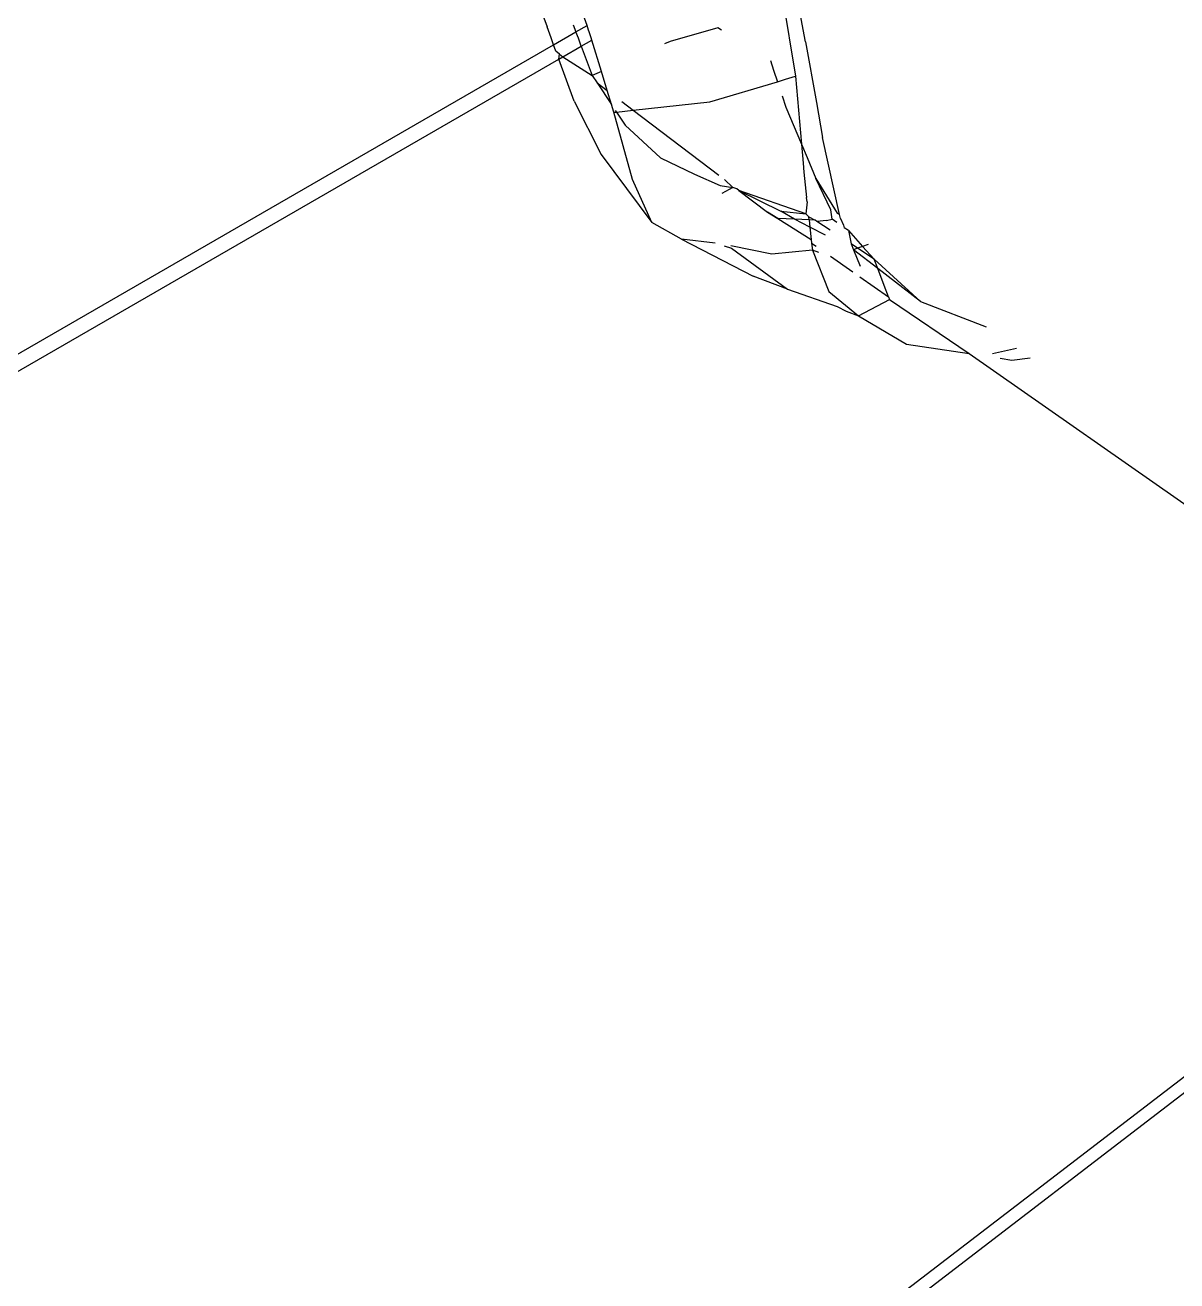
# Model space of a CAD drawing. Header units: inches. Extents: x 3324238 to 135265466, y -1036581 to 20094598.
# Drawn here: x 3354728.804 to 3354729.398, y -519090.342 to -519089.694 of the extents above; entities that cross this region are included whole.
import ezdxf

# ---------------------------------------------------------------- set-up
doc = ezdxf.new("R2010")
doc.units = ezdxf.units.IN
doc.header["$MEASUREMENT"] = 0

msp = doc.modelspace()

# ---------------------------------------------------------------- linework, layer by layer
for p, q in [((3354729.2068, -519089.70262, 0.00267), (3354729.19966, -519089.66407, 0.00267)), ((3354729.19371, -519089.67203, 0.00267), (3354729.20165, -519089.72034, 0.00267)), ((3354729.07189, -519089.69018, 0.00267), (3354729.07351, -519089.69484, 0.00267)), ((3354729.09415, -519089.69407, 0.00267), (3354729.09285, -519089.69044, 0.00267)), ((3354729.07555, -519089.70046, 0.00267), (3354729.07351, -519089.69484, 0.00267)), ((3354729.07686, -519089.70406, 0.00267), (3354729.08838, -519089.6974, 0.00267)), ((3354729.08703, -519089.69381, 0.00267), (3354729.08838, -519089.6974, 0.00267)), ((3354729.08838, -519089.6974, 0.00267), (3354729.09415, -519089.69407, 0.00267)), ((3354729.08962, -519089.7007, 0.00267), (3354729.08838, -519089.6974, 0.00267)), ((3354729.09493, -519089.69647, 0.00267), (3354729.09415, -519089.69407, 0.00267)), ((3354729.09523, -519089.69745, 0.00267), (3354729.09493, -519089.69647, 0.00267)), ((3354729.09618, -519089.70056, 0.00267), (3354729.09523, -519089.69745, 0.00267)), ((3354729.16158, -519089.69538, 0.00267), (3354729.13692, -519089.70233, 0.00267)), ((3354729.1635, -519089.69658, 0.00267), (3354729.16158, -519089.69538, 0.00267)), ((3354727.02232, -519090.89048, 0.00267), (3354729.07686, -519089.70406, 0.00267)), ((3354729.07686, -519089.70406, 0.00267), (3354729.07555, -519089.70046, 0.00267)), ((3354729.07807, -519089.70738, 0.00267), (3354729.07686, -519089.70406, 0.00267)), ((3354729.09115, -519089.70476, 0.00267), (3354729.08962, -519089.7007, 0.00267)), ((3354729.09115, -519089.70476, 0.00267), (3354729.09652, -519089.70166, 0.00267)), ((3354729.09652, -519089.70166, 0.00267), (3354729.09618, -519089.70056, 0.00267)), ((3354729.10149, -519089.71786, 0.00267), (3354729.09652, -519089.70166, 0.00267)), ((3354729.13692, -519089.70233, 0.00267), (3354729.13399, -519089.70361, 0.00267)), ((3354729.2068, -519089.70262, 0.00267), (3354729.21237, -519089.73396, 0.00267)), ((3354729.07992, -519089.70899, 0.00267), (3354729.07807, -519089.70738, 0.00267)), ((3354729.07955, -519089.71146, 0.00267), (3354729.07992, -519089.70899, 0.00267)), ((3354729.07955, -519089.71146, 0.00267), (3354729.0816, -519089.71027, 0.00267)), ((3354729.07992, -519089.70899, 0.00267), (3354729.0816, -519089.71027, 0.00267)), ((3354729.0816, -519089.71027, 0.00267), (3354729.09115, -519089.70476, 0.00267)), ((3354729.0816, -519089.71027, 0.00267), (3354729.09683, -519089.71991, 0.00267)), ((3354729.09115, -519089.70476, 0.00267), (3354729.09683, -519089.71991, 0.00267)), ((3354727.0298, -519090.89512, 0.00267), (3354729.07955, -519089.71146, 0.00267)), ((3354729.08747, -519089.73325, 0.00267), (3354729.07955, -519089.71146, 0.00267)), ((3354729.18866, -519089.71224, 0.00267), (3354729.19031, -519089.7172, 0.00267)), ((3354729.10149, -519089.71786, 0.00267), (3354729.09683, -519089.71991, 0.00267)), ((3354729.09683, -519089.71991, 0.00267), (3354729.09937, -519089.72376, 0.00267)), ((3354729.10449, -519089.72765, 0.00267), (3354729.10149, -519089.71786, 0.00267)), ((3354729.15736, -519089.73354, 0.00267), (3354729.19228, -519089.72313, 0.00267)), ((3354729.19031, -519089.7172, 0.00267), (3354729.19228, -519089.72313, 0.00267)), ((3354729.19228, -519089.72313, 0.00267), (3354729.19647, -519089.72188, 0.00267)), ((3354729.19647, -519089.72188, 0.00267), (3354729.20165, -519089.72034, 0.00267)), ((3354729.20165, -519089.72034, 0.00267), (3354729.20216, -519089.7262, 0.00267)), ((3354729.09937, -519089.72376, 0.00267), (3354729.10673, -519089.73497, 0.00267)), ((3354729.09937, -519089.72376, 0.00267), (3354729.10449, -519089.72765, 0.00267)), ((3354729.10673, -519089.73497, 0.00267), (3354729.10449, -519089.72765, 0.00267)), ((3354729.20216, -519089.7262, 0.00267), (3354729.20468, -519089.75541, 0.00267)), ((3354729.08747, -519089.73325, 0.00267), (3354729.10135, -519089.76063, 0.00267)), ((3354729.10795, -519089.73893, 0.00267), (3354729.10673, -519089.73497, 0.00267)), ((3354729.11204, -519089.73339, 0.00267), (3354729.11791, -519089.73785, 0.00267)), ((3354729.11791, -519089.73785, 0.00267), (3354729.15736, -519089.73354, 0.00267)), ((3354729.19471, -519089.73043, 0.00267), (3354729.19665, -519089.73625, 0.00267)), ((3354729.19665, -519089.73625, 0.00267), (3354729.20468, -519089.75541, 0.00267)), ((3354729.21237, -519089.73396, 0.00267), (3354729.21556, -519089.75191, 0.00267)), ((3354729.10795, -519089.73893, 0.00267), (3354729.10925, -519089.73879, 0.00267)), ((3354729.11756, -519089.77353, 0.00267), (3354729.10795, -519089.73893, 0.00267)), ((3354729.10868, -519089.73794, 0.00267), (3354729.10925, -519089.73879, 0.00267)), ((3354729.10925, -519089.73879, 0.00267), (3354729.11791, -519089.73785, 0.00267)), ((3354729.10925, -519089.73879, 0.00267), (3354729.11369, -519089.74555, 0.00267)), ((3354729.11791, -519089.73785, 0.00267), (3354729.16216, -519089.77146, 0.00267)), ((3354729.11369, -519089.74555, 0.00267), (3354729.13202, -519089.76237, 0.00267)), ((3354729.20468, -519089.75541, 0.00267), (3354729.20759, -519089.76234, 0.00267)), ((3354729.20468, -519089.75541, 0.00267), (3354729.20552, -519089.76518, 0.00267)), ((3354729.22435, -519089.7916, 0.00267), (3354729.21556, -519089.75191, 0.00267)), ((3354729.10135, -519089.76063, 0.00267), (3354729.1275, -519089.79572, 0.00267)), ((3354729.13202, -519089.76237, 0.00267), (3354729.14955, -519089.7708, 0.00267)), ((3354729.20759, -519089.76234, 0.00267), (3354729.21213, -519089.77316, 0.00267)), ((3354729.20552, -519089.76518, 0.00267), (3354729.20592, -519089.76975, 0.00267)), ((3354729.1275, -519089.79572, 0.00267), (3354729.11756, -519089.77353, 0.00267)), ((3354729.14955, -519089.7708, 0.00267), (3354729.16283, -519089.77676, 0.00267)), ((3354729.165, -519089.77361, 0.00267), (3354729.16926, -519089.77769, 0.00267)), ((3354729.20592, -519089.76975, 0.00267), (3354729.20737, -519089.78288, 0.00267)), ((3354729.21213, -519089.77316, 0.00267), (3354729.22312, -519089.79097, 0.00267)), ((3354729.21984, -519089.78929, 0.00267), (3354729.21213, -519089.77316, 0.00267)), ((3354729.16283, -519089.77676, 0.00267), (3354729.16926, -519089.77769, 0.00267)), ((3354729.16926, -519089.77769, 0.00267), (3354729.16356, -519089.78087, 0.00267)), ((3354729.1714, -519089.77847, 0.00267), (3354729.16926, -519089.77769, 0.00267)), ((3354729.1724, -519089.77923, 0.00267), (3354729.1714, -519089.77847, 0.00267)), ((3354729.20692, -519089.79138, 0.00267), (3354729.1724, -519089.77923, 0.00267)), ((3354729.1724, -519089.77923, 0.00267), (3354729.19412, -519089.78988, 0.00267)), ((3354729.1724, -519089.77923, 0.00267), (3354729.18712, -519089.79041, 0.00267)), ((3354729.20761, -519089.78506, 0.00267), (3354729.20692, -519089.79138, 0.00267)), ((3354729.20761, -519089.78506, 0.00267), (3354729.20737, -519089.78288, 0.00267)), ((3354729.1925, -519089.79379, 0.00267), (3354729.18712, -519089.79041, 0.00267)), ((3354729.18712, -519089.79041, 0.00267), (3354729.1925, -519089.79379, 0.00267)), ((3354729.1925, -519089.79379, 0.00267), (3354729.20977, -519089.80464, 0.00267)), ((3354729.20119, -519089.79414, 0.00267), (3354729.1925, -519089.79379, 0.00267)), ((3354729.19412, -519089.78988, 0.00267), (3354729.20692, -519089.79138, 0.00267)), ((3354729.20119, -519089.79414, 0.00267), (3354729.19412, -519089.78988, 0.00267)), ((3354729.20906, -519089.7982, 0.00267), (3354729.20119, -519089.79414, 0.00267)), ((3354729.20864, -519089.79445, 0.00267), (3354729.20119, -519089.79414, 0.00267)), ((3354729.20846, -519089.79283, 0.00267), (3354729.20692, -519089.79138, 0.00267)), ((3354729.20864, -519089.79445, 0.00267), (3354729.20846, -519089.79283, 0.00267)), ((3354729.20846, -519089.79283, 0.00267), (3354729.21173, -519089.79457, 0.00267)), ((3354729.21173, -519089.79457, 0.00267), (3354729.20864, -519089.79445, 0.00267)), ((3354729.20864, -519089.79445, 0.00267), (3354729.20906, -519089.7982, 0.00267)), ((3354729.21269, -519089.79521, 0.00267), (3354729.21173, -519089.79457, 0.00267)), ((3354729.21763, -519089.79481, 0.00267), (3354729.21269, -519089.79521, 0.00267)), ((3354729.21763, -519089.79481, 0.00267), (3354729.2205, -519089.79409, 0.00267)), ((3354729.2205, -519089.79409, 0.00267), (3354729.21984, -519089.78929, 0.00267)), ((3354729.22296, -519089.79582, 0.00267), (3354729.2205, -519089.79409, 0.00267)), ((3354729.22312, -519089.79097, 0.00267), (3354729.22435, -519089.7916, 0.00267)), ((3354729.22481, -519089.79371, 0.00267), (3354729.22435, -519089.7916, 0.00267)), ((3354729.22481, -519089.79371, 0.00267), (3354729.22636, -519089.79714, 0.00267)), ((3354729.14281, -519089.80434, 0.00267), (3354729.1275, -519089.79572, 0.00267)), ((3354729.20906, -519089.7982, 0.00267), (3354729.20977, -519089.80464, 0.00267)), ((3354729.21718, -519089.80239, 0.00267), (3354729.20906, -519089.7982, 0.00267)), ((3354729.21952, -519089.79973, 0.00267), (3354729.21269, -519089.79521, 0.00267)), ((3354729.22636, -519089.79714, 0.00267), (3354729.2268, -519089.7985, 0.00267)), ((3354729.22893, -519089.8, 0.00267), (3354729.2268, -519089.7985, 0.00267)), ((3354729.22893, -519089.8, 0.00267), (3354729.23623, -519089.80812, 0.00267)), ((3354729.22893, -519089.8, 0.00267), (3354729.23026, -519089.80686, 0.00267)), ((3354729.16019, -519089.80642, 0.00267), (3354729.14281, -519089.80434, 0.00267)), ((3354729.14281, -519089.80434, 0.00267), (3354729.17971, -519089.82356, 0.00267)), ((3354729.18939, -519089.81221, 0.00267), (3354729.16832, -519089.80783, 0.00267)), ((3354729.20977, -519089.80464, 0.00267), (3354729.20996, -519089.80641, 0.00267)), ((3354729.20996, -519089.80641, 0.00267), (3354729.21224, -519089.80801, 0.00267)), ((3354729.20996, -519089.80641, 0.00267), (3354729.21037, -519089.81014, 0.00267)), ((3354729.23363, -519089.80909, 0.00267), (3354729.23026, -519089.80686, 0.00267)), ((3354729.23026, -519089.80686, 0.00267), (3354729.23151, -519089.80987, 0.00267)), ((3354729.23904, -519089.80708, 0.00267), (3354729.23623, -519089.80812, 0.00267)), ((3354729.16488, -519089.8079, 0.00267), (3354729.16853, -519089.80905, 0.00267)), ((3354729.16853, -519089.80905, 0.00267), (3354729.19753, -519089.83025, 0.00267)), ((3354729.21037, -519089.81014, 0.00267), (3354729.18939, -519089.81221, 0.00267)), ((3354729.21361, -519089.81121, 0.00267), (3354729.21037, -519089.81014, 0.00267)), ((3354729.21037, -519089.81014, 0.00267), (3354729.21888, -519089.83137, 0.00267)), ((3354729.2197, -519089.81323, 0.00267), (3354729.23127, -519089.82134, 0.00267)), ((3354729.23363, -519089.80909, 0.00267), (3354729.23151, -519089.80987, 0.00267)), ((3354729.24406, -519089.81957, 0.00267), (3354729.23151, -519089.80987, 0.00267)), ((3354729.23151, -519089.80987, 0.00267), (3354729.23502, -519089.81832, 0.00267)), ((3354729.23623, -519089.80812, 0.00267), (3354729.23363, -519089.80909, 0.00267)), ((3354729.24223, -519089.81479, 0.00267), (3354729.23363, -519089.80909, 0.00267)), ((3354729.23623, -519089.80812, 0.00267), (3354729.24223, -519089.81479, 0.00267)), ((3354729.24223, -519089.81479, 0.00267), (3354729.26615, -519089.83665, 0.00267)), ((3354729.24406, -519089.81957, 0.00267), (3354729.24223, -519089.81479, 0.00267)), ((3354729.26615, -519089.83665, 0.00267), (3354729.24406, -519089.81957, 0.00267)), ((3354729.24738, -519089.82827, 0.00267), (3354729.24406, -519089.81957, 0.00267)), ((3354729.19753, -519089.83025, 0.00267), (3354729.17971, -519089.82356, 0.00267)), ((3354729.23483, -519089.82383, 0.00267), (3354729.24966, -519089.83422, 0.00267)), ((3354729.19753, -519089.83025, 0.00267), (3354729.22315, -519089.83908, 0.00267)), ((3354729.21888, -519089.83137, 0.00267), (3354729.23415, -519089.84399, 0.00267)), ((3354729.24966, -519089.83422, 0.00267), (3354729.24738, -519089.82827, 0.00267)), ((3354729.22315, -519089.83908, 0.00267), (3354729.22776, -519089.8416, 0.00267)), ((3354729.23415, -519089.84399, 0.00267), (3354729.25018, -519089.83558, 0.00267)), ((3354729.24966, -519089.83422, 0.00267), (3354729.25018, -519089.83558, 0.00267)), ((3354729.25018, -519089.83558, 0.00267), (3354729.29125, -519089.86336, 0.00267)), ((3354729.26615, -519089.83665, 0.00267), (3354729.29993, -519089.84973, 0.00267)), ((3354729.22776, -519089.8416, 0.00267), (3354729.23415, -519089.84399, 0.00267)), ((3354729.23415, -519089.84399, 0.00267), (3354729.2589, -519089.85858, 0.00267)), ((3354729.2589, -519089.85858, 0.00267), (3354729.29125, -519089.86336, 0.00267)), ((3354729.29125, -519089.86336, 0.00267), (3354729.4509, -519089.97518, 0.00267)), ((3354729.3033, -519089.8634, 0.00267), (3354729.31553, -519089.86066, 0.00267)), ((3354729.30721, -519089.86586, 0.00267), (3354729.31315, -519089.86684, 0.00267)), ((3354729.31315, -519089.86684, 0.00267), (3354729.3226, -519089.86561, 0.00267)), ((3354729.5742, -519090.10483, 0.00267), (3354727.87417, -519091.40805, 0.00267)), ((3354727.88169, -519091.41206, 0.00267), (3354729.58165, -519090.10691, 0.00267))]:
    msp.add_line(p, q)

doc.saveas('drawing.dxf')
